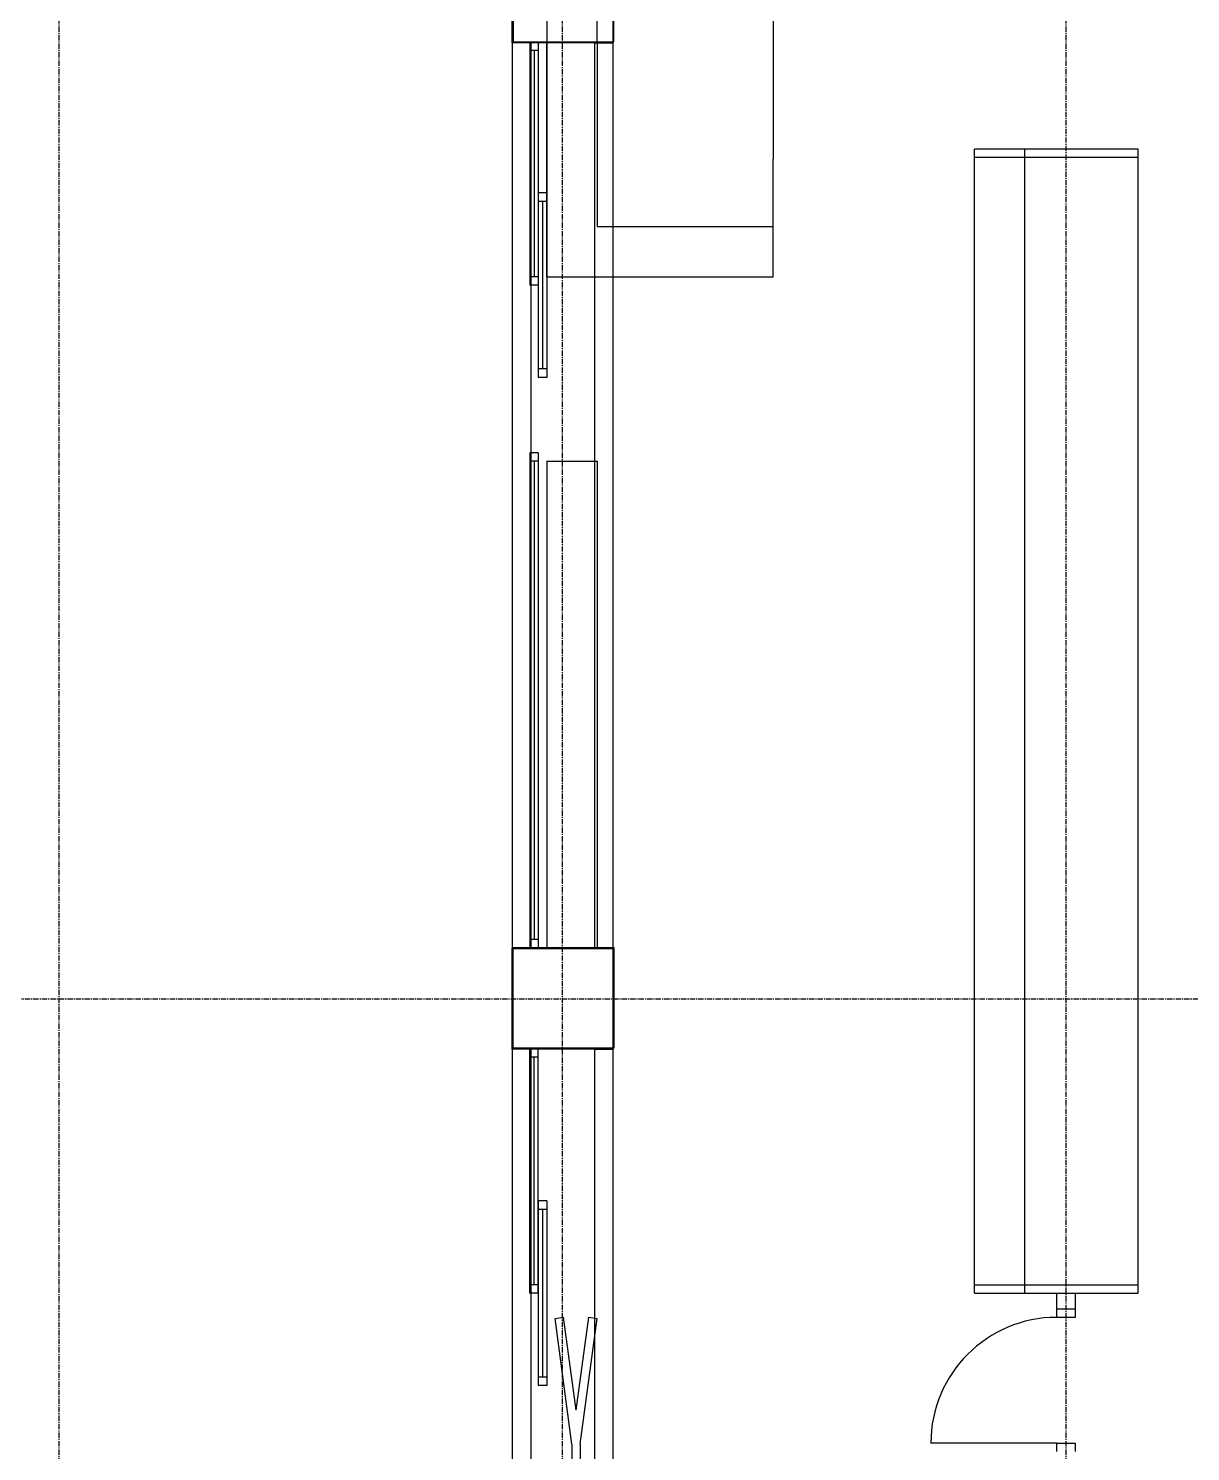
# Model space of a CAD drawing. Header units: millimetres. Extents: x -58291 to 85267, y -25390 to 74943.
# Drawn here: x -17716 to -10791, y 44577 to 53061 of the extents above; entities that cross this region are included whole.
import ezdxf

# ---------------------------------------------------------------- set-up
doc = ezdxf.new("R2010")
doc.units = ezdxf.units.MM
doc.linetypes.add('PCENTRE', pattern=[50.8, 31.75, -6.35, 6.35, -6.35])
doc.linetypes.add('PCENTRE2', pattern=[28.575, 19.05, -3.175, 3.175, -3.175])
for name, color, linetype in [('Basement 01 - Structural Members', 5, 'Continuous'), ('Basement 01 - Walls', 3, 'Continuous'), ('Boundaries_and_building_grids', 140, 'PCENTRE2'), ('COLUMNS_P5', 5, 'Continuous'), ('DR', 8, 'Continuous'), ('SHOPFITTING', 4, 'Continuous'), ('WA', 6, 'Continuous'), ('WN', 4, 'Continuous')]:
    doc.layers.add(name, color=color, linetype=linetype)

msp = doc.modelspace()

# ---------------------------------------------------------------- linework, layer by layer
at = {"layer": 'Basement 01 - Structural Members', "color": 5, "linetype": 'Continuous', "lineweight": -3, "elevation": -4600}
for points in [[(-14232.8, 52975.7), (-14832.8, 52975.7), (-14832.8, 53575.7), (-14232.8, 53575.7), (-14232.8, 52975.7)], [(-14232.8, 46975.7), (-14832.8, 46975.7), (-14832.8, 47575.7), (-14232.8, 47575.7), (-14232.8, 46975.7)]]:
    msp.add_lwpolyline(points, dxfattribs=at)
at = {"layer": 'Basement 01 - Walls', "color": 3, "linetype": 'Continuous', "lineweight": -3}
for p, q in [((-14832.8, 52975.7, -4600), (-14832.8, 47575.7, -4600)), ((-14722.8, 52975.7, -4600), (-14832.8, 52975.7, -4600)), ((-14722.8, 52975.7, -4600), (-14722.8, 47575.7, -4600)), ((-14342.8, 52975.7, -4600), (-14342.8, 47575.7, -4600)), ((-14342.8, 52975.7, -4600), (-14232.8, 52975.7, -4600)), ((-14232.8, 52975.7, -4600), (-14232.8, 47575.7, -4600)), ((-14722.8, 47575.7, -4600), (-14832.8, 47575.7, -4600)), ((-14342.8, 47575.7, -4600), (-14232.8, 47575.7, -4600)), ((-14722.8, 46975.7, -4600), (-14832.8, 46975.7, -4600)), ((-14832.8, 46975.7, -4600), (-14832.8, 43999.7, -4600)), ((-14722.8, 46975.7, -4600), (-14722.8, 43999.7, -4600)), ((-14342.8, 46975.7, -4600), (-14232.8, 46975.7, -4600)), ((-14342.8, 46975.7, -4600), (-14342.8, 42699.7, -4600)), ((-14232.8, 46975.7, -4600), (-14232.8, 42636.1, -4600))]:
    msp.add_line(p, q, dxfattribs=at)
at = {"layer": 'Boundaries_and_building_grids', "color": 140, "linetype": 'PCENTRE', "lineweight": -3}
for p, q in [((-17532.8, -17978), (-17532.8, 67825.7)), ((-14532.8, -17978), (-14532.8, 67825.7)), ((-11532.8, -17978), (-11532.8, 67825.7)), ((-52891.2, 47275.7), (50767.2, 47275.7))]:
    msp.add_line(p, q, dxfattribs=at)
at = {"layer": 'COLUMNS_P5', "linetype": 'Continuous', "lineweight": -3}
for points in [[(-14827.7, 53580.8), (-14827.7, 52980.8), (-14227.7, 52980.8), (-14227.7, 53580.8)], [(-14827.7, 47580.8), (-14227.7, 47580.8), (-14227.7, 46980.8), (-14827.7, 46980.8)]]:
    msp.add_lwpolyline(points, close=True, dxfattribs=at)
at = {"layer": 'DR', "linetype": 'Continuous'}
for p, q in [((-11588.7, 45376.7), (-11588.7, 45426.7)), ((-11478.7, 45426.7), (-11478.7, 45376.7)), ((-11478.7, 45376.7), (-11588.7, 45376.7)), ((-11588.7, 44626.7), (-12338.7, 44626.7)), ((-11588.7, 44626.7), (-11478.7, 44626.7)), ((-11588.7, 44576.7), (-11588.7, 44626.7)), ((-11478.7, 44626.7), (-11478.7, 44576.7))]:
    msp.add_line(p, q, dxfattribs=at)
msp.add_arc((-11588.7, 44626.7), 750, 90, 180, dxfattribs=at)
at = {"layer": 'SHOPFITTING', "linetype": 'Continuous'}
for p, q in [((-14627.7, 54980.8), (-14627.7, 51580.8)), ((-13277.7, 54980.8), (-13277.7, 52280.8)), ((-14327.7, 52980.8), (-14327.7, 54680.8)), ((-14627.7, 51580.8), (-14627.7, 52980.8)), ((-14327.7, 52980.8), (-14327.7, 51880.8)), ((-13277.7, 51580.8), (-13277.7, 52280.8)), ((-11102.7, 52340.8), (-12077.7, 52340.8)), ((-12077.7, 45520.8), (-12077.7, 52340.8)), ((-11102.7, 52290.8), (-12077.7, 52290.8)), ((-11777.7, 45520.8), (-11777.7, 52340.8)), ((-11102.7, 45520.8), (-11102.7, 52340.8)), ((-14327.7, 51880.8), (-13277.7, 51880.8)), ((-14677.7, 51580.8), (-14727.7, 51580.8)), ((-14677.7, 51530.8), (-14727.7, 51530.8)), ((-14627.7, 51580.8), (-13277.7, 51580.8)), ((-14627.7, 51580.8), (-13277.7, 51580.8)), ((-14627.7, 51030.8), (-14677.7, 51030.8)), ((-14627.7, 50980.8), (-14677.7, 50980.8)), ((-14677.7, 50530.8), (-14727.7, 50530.8)), ((-14677.7, 50480.8), (-14727.7, 50480.8)), ((-14627.7, 50480.8), (-14627.7, 47580.8)), ((-14627.7, 50480.8), (-14327.7, 50480.8)), ((-14327.7, 50480.8), (-14327.7, 47580.8)), ((-12077.7, 45570.8), (-11102.7, 45570.8)), ((-12077.7, 45520.8), (-11102.7, 45520.8))]:
    msp.add_line(p, q, dxfattribs=at)
at = {"layer": 'WA', "linetype": 'Continuous'}
for p, q in [((-11590.2, 45520.8), (-11590, 45426.5)), ((-11590, 45426.5), (-11478.7, 45426.7))]:
    msp.add_line(p, q, dxfattribs=at)
at = {"layer": 'WA'}
for p, q in [((-11590.2, 45520.8), (-11478.7, 45520.8)), ((-11478.7, 45520.8), (-11478.7, 45426.7))]:
    msp.add_line(p, q, dxfattribs=at)
at = {"layer": 'WN', "linetype": 'Continuous'}
for p, q in [((-14727.7, 52980.8), (-14727.7, 51530.8)), ((-14677.7, 52980.8), (-14677.7, 51530.8)), ((-14727.7, 52930.8), (-14677.7, 52930.8)), ((-14702.7, 52930.8), (-14702.7, 51580.8)), ((-14677.7, 52080.8), (-14677.7, 50980.8)), ((-14627.7, 52080.8), (-14677.7, 52080.8)), ((-14677.7, 52030.8), (-14627.7, 52030.8)), ((-14652.7, 52030.8), (-14652.7, 51030.8)), ((-14627.7, 52080.8), (-14627.7, 50980.8)), ((-14727.7, 50530.8), (-14727.7, 47580.8)), ((-14702.7, 50480.8), (-14702.7, 47630.8)), ((-14677.7, 50530.8), (-14677.7, 47580.8)), ((-14727.7, 47630.8), (-14677.7, 47630.8)), ((-14727.7, 45520.8), (-14727.7, 46980.8)), ((-14727.7, 46930.8), (-14677.7, 46930.8)), ((-14702.7, 45570.8), (-14702.7, 46930.8)), ((-14677.7, 45520.8), (-14677.7, 46980.8)), ((-14627.7, 46070.8), (-14677.7, 46070.8)), ((-14677.7, 46070.8), (-14677.7, 44970.8)), ((-14627.7, 46070.8), (-14627.7, 44970.8)), ((-14677.7, 46020.8), (-14627.7, 46020.8)), ((-14652.7, 46020.8), (-14652.7, 45020.8)), ((-14677.7, 45570.8), (-14727.7, 45570.8)), ((-14677.7, 45520.8), (-14727.7, 45520.8)), ((-14577.7, 45370.8), (-14528.1, 45377)), ((-14477.7, 44620.8), (-14577.7, 45370.8)), ((-14452.7, 44823.9), (-14528.1, 45377)), ((-14452.7, 44823.9), (-14377.3, 45377)), ((-14427.7, 44620.8), (-14327.7, 45370.8)), ((-14377.3, 45377), (-14327.7, 45370.8)), ((-14627.7, 45020.8), (-14677.7, 45020.8)), ((-14627.7, 44970.8), (-14677.7, 44970.8)), ((-14477.7, 44620.8), (-14477.7, 44495.8)), ((-14427.7, 44620.8), (-14427.7, 44495.8))]:
    msp.add_line(p, q, dxfattribs=at)

doc.saveas('drawing.dxf')
